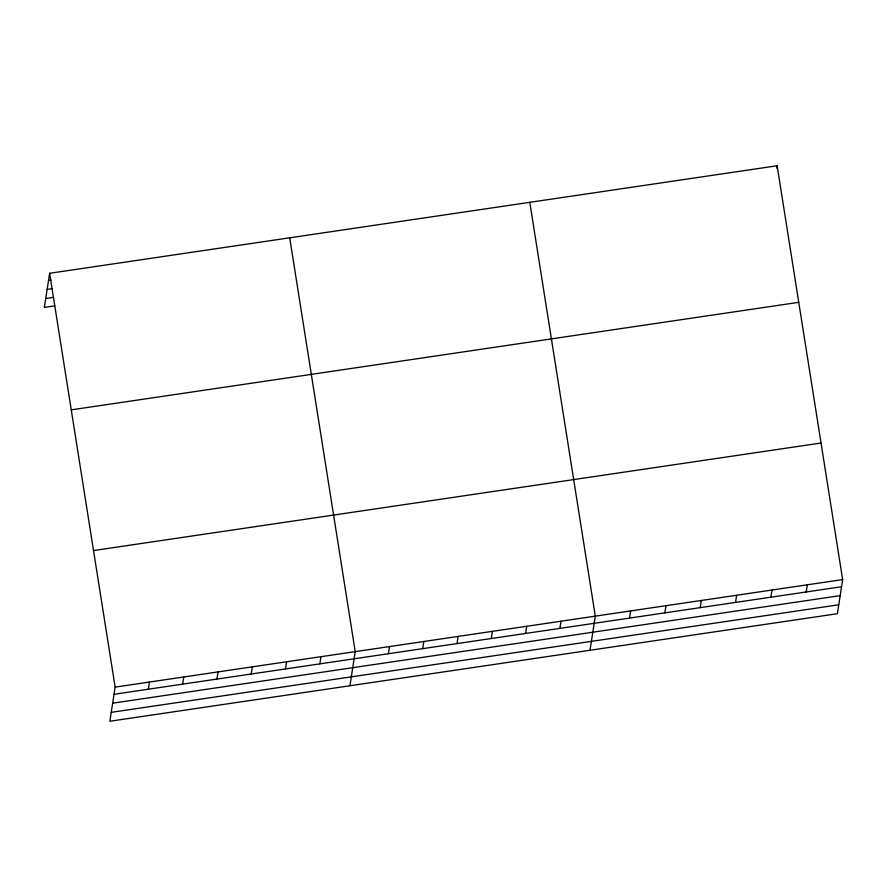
<?xml version="1.0" encoding="UTF-8"?>
<svg xmlns="http://www.w3.org/2000/svg" width="887" height="887" viewBox="0 0 887 887"><rect width="100%" height="100%" fill="white"/><g stroke="black" fill="none" stroke-linecap="round" stroke-linejoin="round"><path stroke-width="1.33" d="M49.628 273.296L115.144 687.126L109.866 721.242L837.372 613.704L842.65 579.577L777.134 165.758L49.628 273.296L44.35 307.423L54.905 305.86M148.329 689.221L149.437 682.048M182.622 684.154L183.742 676.981M216.927 679.087L218.036 671.914M251.221 674.009L252.329 666.847M285.514 668.942L286.623 661.769M319.819 663.875L320.928 656.702M349.944 685.751L355.221 651.635L289.705 237.816M388.406 653.73L389.515 646.568M422.7 648.663L423.809 641.489M457.005 643.596L458.113 636.422M491.298 638.529L492.407 631.356M525.592 633.451L526.701 626.289M559.885 628.384L561.005 621.21M590.021 650.26L595.299 616.143L529.783 202.325M629.526 618.095L630.635 610.921M664.862 612.873L665.971 605.699M700.198 607.65L701.307 600.477M776.768 168.153L777.134 165.758M735.534 602.417L736.642 595.255M770.87 597.195L771.978 590.032M806.205 591.973L807.314 584.81M48.519 280.469L51.158 280.081M47.144 289.362L52.422 288.585M45.725 298.531L53.641 297.356M71.248 409.861L798.755 302.323M93.523 550.561L821.029 443.023M115.144 687.126L842.65 579.577M114.035 694.288L841.541 586.75M112.66 703.18L840.166 595.643M111.241 712.35L838.747 604.801"/></g></svg>
